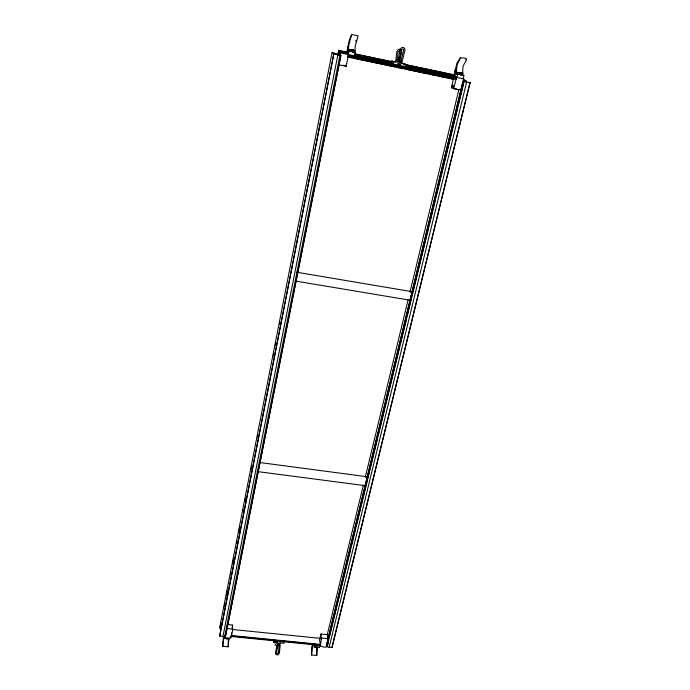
<?xml version="1.0" encoding="UTF-8"?>
<svg xmlns="http://www.w3.org/2000/svg" width="690" height="690" viewBox="0 0 690 690"><rect width="100%" height="100%" fill="white"/><g stroke="black" fill="none" stroke-linecap="round" stroke-linejoin="round"><path stroke-width="1.03" d="M355.505 52.483L354.815 52.138L355.031 49.62A6.408 0.897 -78.8 0 1 355.359 45.626L358.127 35.889L351.659 34.5L348.95 44.255A6.417 0.863 -78.9 0 0 348.605 48.257L348.381 50.775L355.505 52.483L354.807 55.916M227.924 645.771L227.967 646.823L229.114 637.724M328.457 639.242L328.354 640.449M462.352 74.934L462.378 74.46M316.693 648.574L316.71 655.5L317.383 647.643M231.297 636.525L231.331 637.318L232.815 629.107L226.898 628.435M337.807 54.381L338.825 50.059L338.411 51.698L340.179 52.871L339.86 55.157L340.886 55.416L225.544 636.008L224.785 635.939L339.954 55.217M460.385 57.934C459.704 60.763 456.677 63.67 456.797 67.266A6.279 1.458 -76.9 0 0 456.633 71.225L456.53 73.709L457.66 74.149L456.858 77.487L453.873 76.124L456.935 63.109L460.325 57.9C473.142 57.494 462.076 62.695 462.956 68.577A6.279 1.492 -76.8 0 0 462.8 72.536L462.705 75.02L463.861 75.46L463.059 78.798M354.608 52.078L354.6 50.715M228.079 643.373L228.399 639.828M231.512 635.645L231.486 632.894M279.234 644.9L278.389 652.706L277.061 653.827L276.423 652.964L278.096 644.831M280.226 645.047L279.364 653.059L278.243 654.75L276.794 654.896L275.698 654.111L275.439 652.964L277.147 644.572M395.81 60.289L396.914 51.327L398.423 49.326L400.166 49.3M397.052 60.366L398.104 51.836L399.76 50.603M366.925 481.379L366.985 480.024M398.216 61.125L400.114 49.292L401.796 47.541L403.572 47.55L404.745 48.524L404.987 50.094L402.037 61.996M399.424 61.393L401.244 49.973L403.089 48.869L403.719 49.913L400.821 61.652M339.877 53.501L339.549 54.976L340.006 52.776L463.896 78.971L463.697 79.799M223.5 636.905L222.663 646.28L227.967 646.823M220.265 629.202L219.67 627.546L332.019 52.802L332.804 52.958M220.136 627.65L221.171 622.363M224.276 606.519L224.69 604.406M226.346 595.953L227.372 590.675M230.477 574.822L230.891 572.709M232.547 564.256L233.574 558.978M236.679 543.134L237.093 541.02M238.749 532.568L239.784 527.281M242.88 511.437L243.294 509.324M244.95 500.871L245.364 498.758M251.151 469.174L251.565 467.061M257.353 437.486L257.767 435.373M273.274 356.135L273.689 354.022M275.336 345.569L275.75 343.456M279.476 324.438L279.89 322.325M337.953 54.044L340.11 55.304L333.805 53.932L219.713 635.542L219.731 636.128L224.802 636.516M219.731 636.128L333.805 53.932M222.905 636.68L337.867 54.864M224.612 636.318L224.776 635.525M230.529 636.508L230.081 638.724L224.776 638.198L225.069 636.723M346.406 63.911L346.156 66.344L348.545 54.803L346.63 53.441L349.287 40.054L351.659 34.5M232.125 627.201C233.436 620.379 231.564 633.386 232.763 629.03M349.045 51.112L348.053 56.27M391.679 60.987L393.214 61.686L392.731 63.929L391.196 63.213L391.679 60.987L394.853 61.66L397.578 59.858M401.209 63.584L399.708 65.403L398.121 64.679L399.501 62.376M398.216 65.084L397.914 62.402M273.611 642.226L273.93 640.777L278.441 641.234L277.285 642.459L278.501 643.787L280.235 642.752L279.666 641.355L284.159 641.803L283.84 643.244L281.227 642.985C279.847 644.693 277.061 644.796 276.233 642.494L273.611 642.226L273.344 639.596M405.177 66.559L405.668 64.325L400.881 62.937M312.372 643.865L311.621 648.074L311.535 654.965L316.71 655.5M327.569 638.802L327.586 634.697L320.936 634.041L319.548 639.664L320.272 644.15L319.436 647.591L314.304 647.082L314.821 644.917L319.953 645.426C326.543 649.273 328.224 646.892 328.604 639.509M453.442 78.617L451.424 87.751L456.547 88.993M327.276 634.636L363.389 485.044M365.407 476.669L408.092 299.883M410.11 291.508L458.85 89.614M466.664 82.007L329.147 647.255L327.862 647.125L326.353 645.719L463.059 81.153L464.931 81.575M326.413 646.073L463.059 81.153M329.113 637.413L333.434 619.611M333.934 617.516L340.282 591.339M340.791 589.243L345.112 571.441M345.621 569.345L350.693 548.403M351.201 546.308L355.523 528.505M356.031 526.41L360.344 508.608M360.853 506.512L362.379 500.233M362.888 498.137L367.201 480.335M367.71 478.239L374.058 452.054M374.567 449.958L377.611 437.391M378.12 435.304L384.468 409.118M384.977 407.022L389.289 389.22M389.798 387.125L394.119 369.322M394.628 367.227L396.146 360.948M396.655 358.852L399.7 346.285M400.209 344.189L406.557 318.012M407.065 315.916L411.43 297.804M411.896 296.019L418.244 269.842M418.744 267.746L423.065 249.944M423.574 247.848L428.654 226.906M429.154 224.811L429.922 221.663M430.431 219.575L435.502 198.625M436.011 196.529L440.332 178.727M440.841 176.631L445.154 158.829M445.662 156.742L452.01 130.557M452.519 128.461L457.599 107.519M458.108 105.423L464.206 80.135L463.861 79.212M327.146 646.142L464.111 81.403M332.295 645.693L470.045 82.671L332.149 647.323L329.147 647.255M328.259 638.69L321.652 638.026L321.195 639.276L321.022 634.024M463.732 80.161L463.335 81.092L463.749 80.152M398.372 60.056L399.156 57.115M398.872 60.203L399.545 60.384L401.701 52.311L401.433 50.43M222.706 646.306L223.853 637.206A5.028 0.535 -83.2 0 1 224.078 636.516M355.686 41.426L356.075 40.218M327.767 637.172L328.112 636.698M311.613 655L312.596 646.03A4.942 0.932 -84.5 0 1 313.407 645.184L313.7 645.555L313.916 644.65L314.304 647.082M410.171 292.155L410.619 291.447L412.128 293.768M338.48 54.915L339.29 55.045L337.85 54.148M365.528 477.014L365.89 476.592L366.709 479.171M257.241 471.546L365.786 485.734L365.976 485.277M315.425 646.72L315.589 647.686L317.115 648.005L317.581 647.66L316.9 646.702M226.216 637.853L226.242 638.819L226.976 639.156L227.804 639.147L228.312 638.284M459.816 89.26L459.307 89.398M451.614 87.966L452.623 85.232L453.666 85.733L453.304 88.7L453.77 88.449L456.228 78.453L456.004 77.315L455.391 79.419M453.528 88.794L461.722 90.105M219.67 627.546L220.222 627.262M277.785 645.59L278.907 644.279M465.612 59.849L466.526 59.228M398.811 60.617L396.414 62.359L393.214 61.686M320.117 646.159L321.652 638.026M398.51 63.342L399.26 63.169M399.225 61.488L400.286 61.712L401.097 63.083M316.598 646.901L317.383 646.892M227.208 638.017L228.036 638.009M338.626 50.611L347.001 52.388M231.081 635.481L320.462 644.417M231.003 635.921L320.367 644.848M326.353 645.719L327.086 645.797M231.9 636.568L320.151 645.366M227.778 624.528L232.634 625.019M232.418 629.487L320.298 638.362M259.992 462.559L365.726 476.557M459.195 74.33C457.712 74.149 462.947 75.288 461.093 74.744M351.029 51.388C349.2 51.129 354.565 52.311 352.97 51.81M295.984 281.149L410.541 300.297M296.64 272.214L410.619 291.447M342.99 65.24L345.052 65.671M338.894 64.826L346.156 66.344M405.668 64.325L402.486 63.644L401.52 61.945M338.781 50.413L347.165 52.19M354.496 53.742L392.222 61.729M403.754 64.17L455.098 75.046M355.376 54.156L392.024 61.919M403.538 64.36L454.839 75.219M338.411 51.698L348.45 53.82M354.108 55.019L391.791 62.988M398.07 64.317L400.157 64.765M405.392 65.869L455.633 76.495M454.141 76.4L456.185 76.832M391.196 63.213L393.007 63.601M398.121 64.679L399.933 65.058M348.234 55.407L456.349 78.246M348.234 55.778L456.383 78.608M332.623 52.897L335.444 53.518M348.096 56.425L456.219 79.246M463.283 80.652L466.638 81.325L465.405 80.954M349.701 57.296L351.797 57.736M353.892 58.184L368.555 61.272M370.651 61.721L377.982 63.264M380.078 63.704L394.749 66.801M396.845 67.24L401.028 68.129M406.272 69.233L420.935 72.321M423.03 72.769L427.222 73.649M429.318 74.089L436.649 75.641M438.745 76.081L447.129 77.849M449.225 78.289L453.416 79.177M465.224 81.722L470.33 82.783M347.881 57.011L453.882 79.367M348.674 49.335L355.109 50.706M456.866 72.312L463.042 73.623M399.156 60.548L401.037 61.091M348.381 50.775L351.141 51.362M352.978 51.75L354.815 52.138M456.53 73.709L459.618 74.365M457.66 74.149L463.861 75.46M465.215 80.885L466.035 81.084M464.715 81.61L465.603 81.731M337.108 54.027L337.884 54.217M338.376 54.286L332.019 52.802M461.472 90.459L461.179 89.967M340.886 55.416L225.544 636.008M276.405 645.693L275.37 645.072L275.069 643.58M326.715 646.815L326.56 646.15M332.037 646.746L332.149 647.323M319.168 645.969L319.436 647.591M224.785 635.939L224.776 638.198M348.234 48.041L347.76 52.337L347.38 50.715L348.355 46.049L348.234 48.041M454.848 74.416C457.643 77.453 455.478 60.522 454.848 74.416M462.067 73.183L459.161 72.545L462.067 73.183M353.806 50.189L350.831 49.533L353.806 50.189"/></g></svg>
